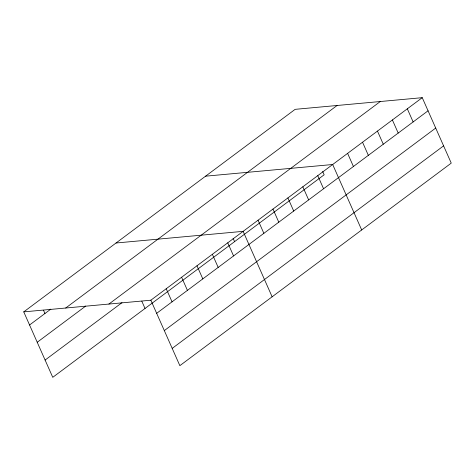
<?xml version="1.0" encoding="UTF-8"?>
<svg xmlns="http://www.w3.org/2000/svg" width="475" height="475" viewBox="0 0 475 475"><rect width="100%" height="100%" fill="white"/><g stroke="black" fill="none" stroke-linecap="round" stroke-linejoin="round"><path stroke-width="0.71" d="M23.75 311.873L295.147 109.339L422.245 97.672L451.25 163.127L179.853 365.661L150.848 300.206L23.75 311.873L52.755 377.328L324.152 174.794L322.679 171.475M29.563 324.989L50.855 309.1M65.692 308.02L337.09 105.492M37.216 342.261L85.72 306.066M108.906 304.053L380.303 101.525M45.101 360.056L121.998 302.67M150.848 300.206L422.245 97.672M156.661 313.322L428.058 110.794M164.314 330.594L435.712 128.066M172.199 348.389L443.597 145.861M205.586 176.178L332.684 164.51L361.689 229.965M116.025 243.01L243.123 231.343L272.127 296.798M407.318 108.811L413.131 121.933M392.392 119.949L398.204 133.071M377.465 131.094L383.277 144.21M362.538 142.233L368.351 155.349M347.611 153.372L353.424 166.487M317.757 175.649L323.57 188.765M302.83 186.788L308.643 199.904M287.903 197.927L293.716 211.048M272.977 209.065L278.789 222.187M258.05 220.204L263.863 233.326M233.118 238.308L234.591 241.632M227.745 242.82L233.558 255.942M212.367 254.297L218.179 267.419M196.988 265.774L202.801 278.89M181.61 277.252L187.423 290.368M166.226 288.729L172.045 301.845M141.793 301.162L145.029 308.465M43.492 310.234L44.941 313.512"/></g></svg>
